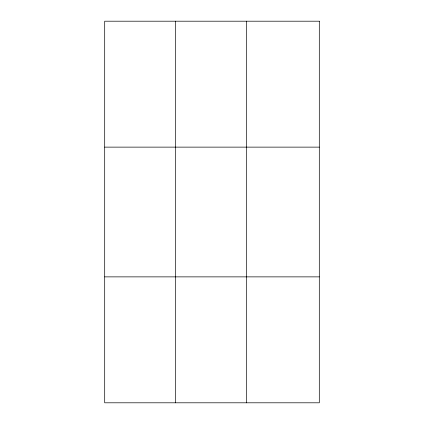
<?xml version="1.0" encoding="UTF-8"?>
<svg xmlns="http://www.w3.org/2000/svg" width="424" height="424" viewBox="0 0 424 424"><rect width="100%" height="100%" fill="white"/><g stroke="black" fill="none" stroke-linecap="round" stroke-linejoin="round"><path stroke-width="0.64" d="M175.515 402.8L175.515 21.2M246.339 402.8L246.339 21.2M104.696 147.128L319.304 147.128M104.696 276.872L319.304 276.872M319.304 21.2L319.304 402.8L104.696 402.8L104.696 21.2L319.304 21.2"/></g></svg>
